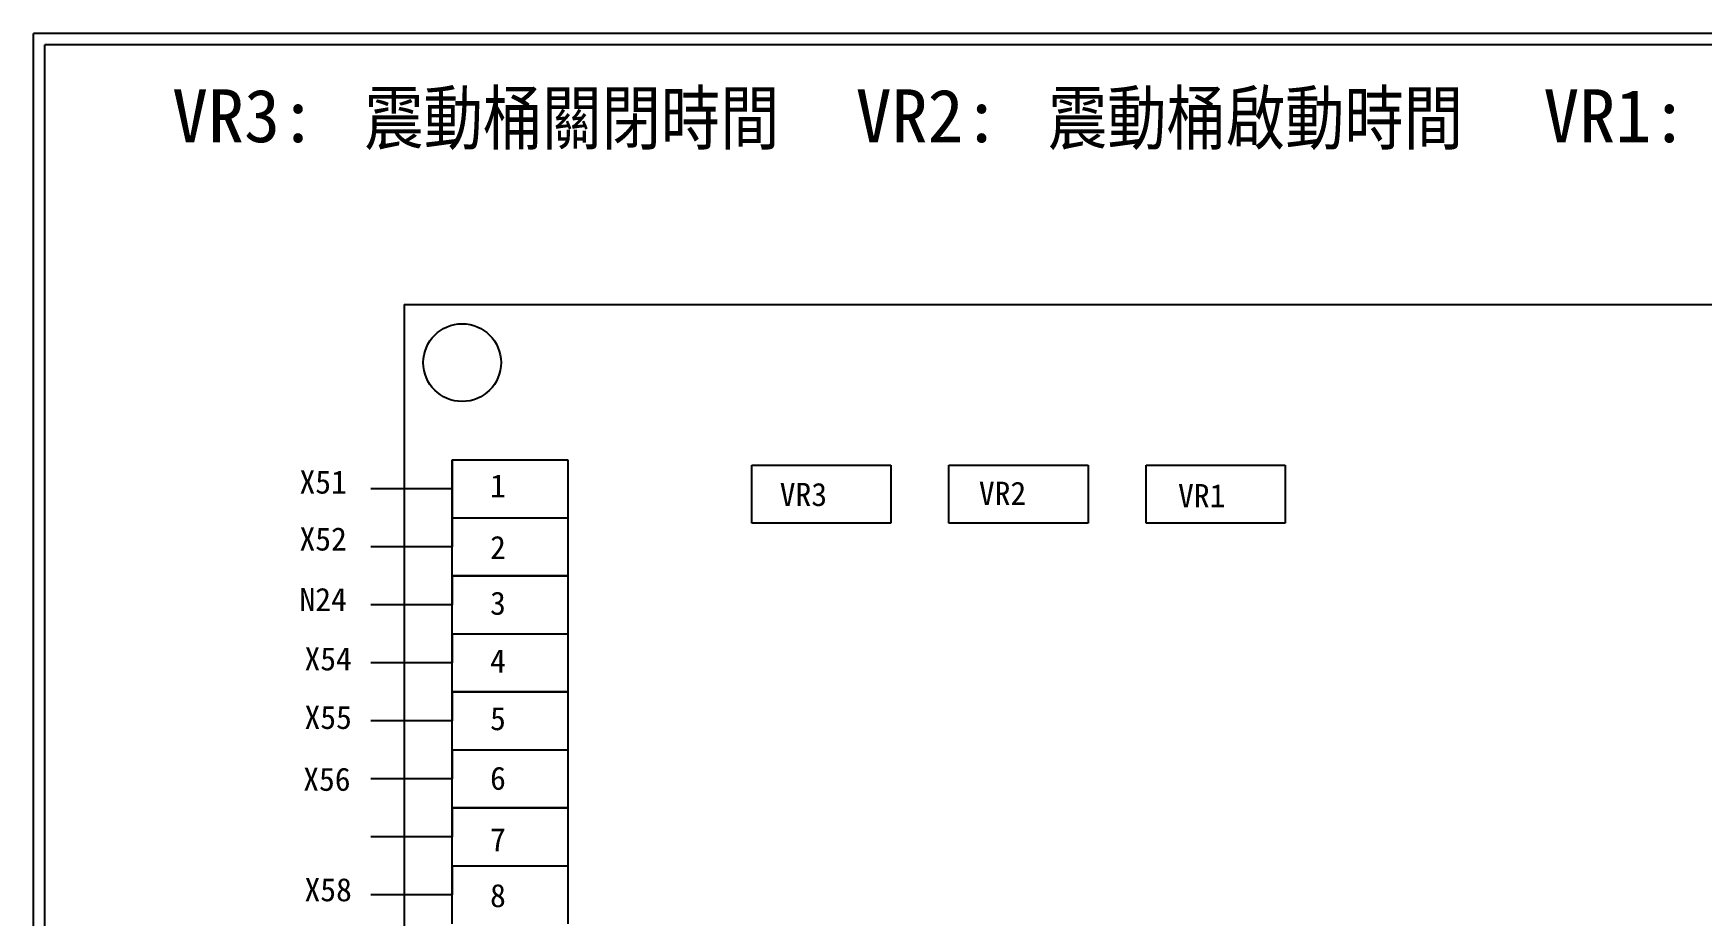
# Model space of a CAD drawing. Extents: x 275 to 562, y 265 to 469.
# Drawn here: x 274.9 to 457.8, y 372.2 to 468.9 of the extents above; entities that cross this region are included whole.
import ezdxf

# ---------------------------------------------------------------- set-up
doc = ezdxf.new("R2010")
doc.units = 0
doc.layers.add('圖框層', color=7, linetype='CONTINUOUS')
doc.layers.add('標尺寸層', color=3, linetype='CONTINUOUS')
doc.styles.add('CNS', font='romanc.shx', dxfattribs={"bigfont": 'chineset.shx'})
doc.styles.add('STSL', font='kaiu.ttf')

msp = doc.modelspace()

# ---------------------------------------------------------------- linework, layer by layer
at = {"layer": '圖框層', "color": 7}
for p, q in [((561.9, 468.91), (274.9, 468.91)), ((274.9, 264.95), (274.9, 468.91)), ((560.65, 467.66), (276.15, 467.66)), ((276.15, 266.2), (276.15, 467.66))]:
    msp.add_line(p, q, dxfattribs=at)
at = {"layer": '標尺寸層', "color": 7}
for p, q in [((315.54, 439.18), (315.54, 286.65)), ((315.54, 439.18), (519.55, 439.18)), ((315.54, 439.18), (315.54, 432.82)), ((320.79, 422.15), (333.5, 422.15)), ((320.79, 415.79), (320.79, 422.15)), ((320.79, 422.15), (320.79, 415.79)), ((320.79, 422.15), (320.79, 418.97)), ((333.5, 422.15), (333.5, 415.79)), ((353.64, 421.58), (368.89, 421.58)), ((353.64, 415.23), (353.64, 421.58)), ((368.89, 421.58), (368.89, 415.23)), ((375.25, 421.58), (390.5, 421.58)), ((375.25, 415.23), (375.25, 421.58)), ((390.5, 421.58), (390.5, 415.23)), ((396.86, 421.58), (412.11, 421.58)), ((396.86, 415.23), (396.86, 421.58)), ((412.11, 421.58), (412.11, 415.23)), ((320.79, 418.97), (311.89, 418.97)), ((320.79, 409.44), (320.79, 415.79)), ((320.79, 415.79), (333.5, 415.79)), ((320.79, 415.79), (320.79, 412.62)), ((333.5, 415.79), (333.5, 409.44)), ((368.89, 415.23), (353.64, 415.23)), ((390.5, 415.23), (375.25, 415.23)), ((412.11, 415.23), (396.86, 415.23)), ((320.79, 412.62), (311.89, 412.62)), ((320.79, 409.44), (333.5, 409.44)), ((320.79, 403.08), (320.79, 409.44)), ((333.5, 409.44), (320.79, 409.44)), ((320.79, 409.44), (320.79, 406.26)), ((333.5, 409.44), (333.5, 403.08)), ((320.79, 406.26), (311.89, 406.26)), ((320.79, 396.73), (320.79, 403.08)), ((320.79, 403.08), (333.5, 403.08)), ((320.79, 403.08), (320.79, 399.91)), ((333.5, 403.08), (333.5, 396.73)), ((320.79, 399.91), (311.89, 399.91)), ((320.79, 396.73), (333.5, 396.73)), ((320.79, 390.37), (320.79, 396.73)), ((333.5, 396.73), (320.79, 396.73)), ((320.79, 396.73), (320.79, 393.55)), ((333.5, 396.73), (333.5, 390.37)), ((320.79, 393.55), (311.89, 393.55)), ((320.79, 384.02), (320.79, 390.37)), ((320.79, 390.37), (333.5, 390.37)), ((320.79, 390.37), (320.79, 387.2)), ((333.5, 390.37), (333.5, 384.02)), ((320.79, 387.2), (311.89, 387.2)), ((320.79, 384.02), (333.5, 384.02)), ((320.79, 377.66), (320.79, 384.02)), ((333.5, 384.02), (320.79, 384.02)), ((320.79, 384.02), (320.79, 380.84)), ((333.5, 384.02), (333.5, 377.66)), ((320.79, 380.84), (311.89, 380.84)), ((320.79, 371.31), (320.79, 377.66)), ((320.79, 377.66), (333.5, 377.66)), ((320.79, 377.66), (320.79, 374.48)), ((333.5, 377.66), (333.5, 371.31)), ((320.79, 374.48), (311.89, 374.48))]:
    msp.add_line(p, q, dxfattribs=at)
msp.add_circle((321.9, 432.82), 4.26, dxfattribs=at)

# ---------------------------------------------------------------- texts
at = {"layer": '圖框層', "color": 4, "style": 'STSL'}
for s, height, p in [('VR3:', 5.799, (290.1, 456.98)), ('VR2:', 5.799, (365.03, 456.98)), ('VR1:', 5.799, (440.41, 456.98)), ('X51', 2.542, (304.07, 418.46)), ('1', 2.54, (324.96, 418.04)), ('VR3', 2.542, (356.71, 417.1)), ('VR2', 2.542, (378.54, 417.23)), ('VR1', 2.542, (400.37, 416.97)), ('X52', 2.542, (304.07, 412.22)), ('2', 2.54, (324.96, 411.29)), ('N24', 2.542, (304.07, 405.59)), ('3', 2.54, (324.96, 405.18)), ('X54', 2.542, (304.62, 399.08)), ('4', 2.54, (324.96, 398.85)), ('X55', 2.542, (304.62, 392.66)), ('5', 2.54, (324.96, 392.53)), ('X56', 2.542, (304.48, 385.88)), ('6', 2.54, (324.96, 385.99)), ('7', 2.54, (324.96, 379.25)), ('X58', 2.542, (304.62, 373.77)), ('8', 2.54, (324.96, 373.13))]:
    msp.add_text(s, height=height, dxfattribs=at).set_placement(p)
at = {"layer": '標尺寸層', "color": 7, "char_height": 6.5, "attachment_point": 1, "style": 'CNS'}
for s, insert in [('震動桶關閉時間', (311.18, 462.66)), ('震動桶啟動時間', (386.11, 462.66))]:
    msp.add_mtext_dynamic_manual_height_columns(s, width=59.6735, gutter_width=32.5, heights=[0], dxfattribs=dict(at, insert=insert))

doc.saveas('drawing.dxf')
